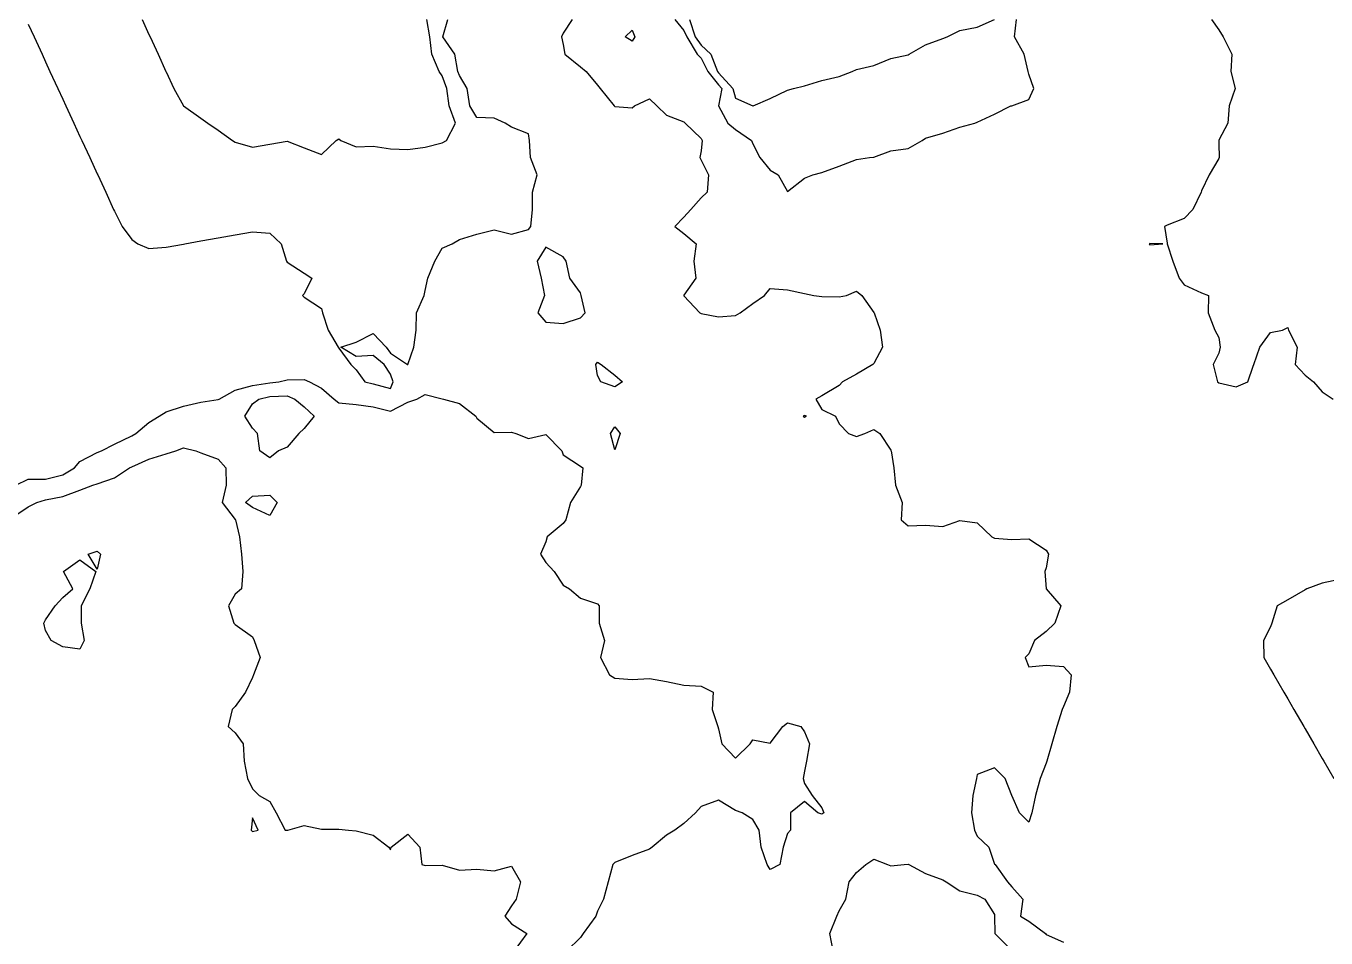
# Model space of a CAD drawing. Header units: metres. Extents: x 2681030 to 2681330, y 1246000 to 1246290.
# Drawn here: x 2681222.69 to 2681260.36, y 1246050.12 to 1246076.57 of the extents above; entities that cross this region are included whole.
import ezdxf

# ---------------------------------------------------------------- set-up
doc = ezdxf.new("R2010")
doc.units = ezdxf.units.M
doc.layers.add('BASIS_HOEHENLINIEN', color=8, linetype='Continuous')

msp = doc.modelspace()

# ---------------------------------------------------------------- linework, layer by layer
at = {"layer": 'BASIS_HOEHENLINIEN'}
for points in [[(2681226.051, 1246076.75, 0), (2681226.25, 1246076.319, 0), (2681226.282, 1246076.25, 0), (2681226.512, 1246075.75, 0), (2681226.743, 1246075.25, 0), (2681226.75, 1246075.235, 0), (2681226.974, 1246074.75, 0), (2681227.248, 1246074.25, 0), (2681227.25, 1246074.247, 0), (2681227.75, 1246073.897, 0), (2681227.959, 1246073.75, 0), (2681228.25, 1246073.546, 0), (2681228.672, 1246073.25, 0), (2681228.75, 1246073.196, 0), (2681229.25, 1246073.049, 0), (2681229.75, 1246073.138, 0), (2681230.25, 1246073.228, 0), (2681230.75, 1246073.037, 0), (2681231.25, 1246072.839, 0), (2681231.672, 1246073.25, 0), (2681231.75, 1246073.295, 0), (2681231.809, 1246073.25, 0), (2681232.25, 1246073.062, 0), (2681232.75, 1246073.086, 0), (2681233.25, 1246073.006, 0), (2681233.75, 1246072.989, 0), (2681234.25, 1246073.05, 0), (2681234.75, 1246073.182, 0)], [(2681233.25, 1246066.051, 0), (2681233.33, 1246066.25, 0), (2681233.25, 1246066.471, 0), (2681233.065, 1246066.75, 0), (2681232.75, 1246067.016, 0), (2681232.25, 1246066.982, 0), (2681231.807, 1246067.25, 0), (2681232.25, 1246067.394, 0), (2681232.75, 1246067.646, 0), (2681233.119, 1246067.25, 0), (2681233.25, 1246067.076, 0), (2681233.741, 1246066.75, 0), (2681233.75, 1246066.748, 0), (2681233.752, 1246066.75, 0), (2681233.925, 1246067.25, 0), (2681233.989, 1246067.75, 0), (2681233.999, 1246068.25, 0), (2681234.22, 1246068.75, 0), (2681234.25, 1246068.895, 0), (2681234.331, 1246069.25, 0), (2681234.536, 1246069.75, 0), (2681234.75, 1246070.125, 0), (2681235.032, 1246070.25, 0), (2681235.25, 1246070.374, 0), (2681235.75, 1246070.533, 0), (2681236.25, 1246070.651, 0), (2681236.75, 1246070.529, 0), (2681237.25, 1246070.666, 0), (2681237.312, 1246070.75, 0), (2681237.362, 1246071.25, 0), (2681237.366, 1246071.75, 0), (2681237.502, 1246072.25, 0), (2681237.31, 1246072.75, 0), (2681237.278, 1246073.25, 0), (2681237.25, 1246073.442, 0), (2681236.75, 1246073.633, 0), (2681236.568, 1246073.75, 0), (2681236.25, 1246073.89, 0), (2681235.75, 1246073.915, 0), (2681235.546, 1246074.25, 0), (2681235.473, 1246074.75, 0), (2681235.25, 1246075.128, 0), (2681235.196, 1246075.25, 0), (2681235.117, 1246075.75, 0), (2681234.761, 1246076.25, 0), (2681234.912, 1246076.75, 0)], [(2681234.75, 1246073.182, 0), (2681234.871, 1246073.25, 0), (2681235.134, 1246073.75, 0), (2681234.951, 1246074.25, 0), (2681234.881, 1246074.75, 0), (2681234.75, 1246075.122, 0), (2681234.658, 1246075.25, 0), (2681234.449, 1246075.75, 0), (2681234.393, 1246076.25, 0), (2681234.305, 1246076.75, 0)], [(2681238.508, 1246076.75, 0), (2681238.25, 1246076.363, 0), (2681238.205, 1246076.25, 0), (2681238.25, 1246076.031, 0), (2681238.298, 1246075.75, 0), (2681238.75, 1246075.382, 0), (2681238.919, 1246075.25, 0), (2681239.25, 1246074.849, 0), (2681239.321, 1246074.75, 0), (2681239.73, 1246074.25, 0), (2681239.75, 1246074.228, 0), (2681240.25, 1246074.197, 0), (2681240.316, 1246074.25, 0), (2681240.75, 1246074.45, 0), (2681240.97, 1246074.25, 0), (2681241.25, 1246073.98, 0), (2681241.75, 1246073.785, 0), (2681241.789, 1246073.75, 0), (2681242.25, 1246073.306, 0), (2681242.278, 1246073.25, 0), (2681242.25, 1246072.947, 0), (2681242.212, 1246072.75, 0), (2681242.25, 1246072.676, 0), (2681242.468, 1246072.25, 0), (2681242.428, 1246071.75, 0), (2681242.25, 1246071.582, 0), (2681241.948, 1246071.25, 0), (2681241.75, 1246071.02, 0), (2681241.492, 1246070.75, 0), (2681241.75, 1246070.55, 0), (2681242.107, 1246070.25, 0), (2681242.04, 1246069.75, 0), (2681242.095, 1246069.25, 0), (2681241.75, 1246068.764, 0), (2681241.746, 1246068.75, 0), (2681241.75, 1246068.745, 0), (2681242.215, 1246068.25, 0), (2681242.25, 1246068.232, 0), (2681242.75, 1246068.128, 0), (2681243.25, 1246068.175, 0), (2681243.379, 1246068.25, 0), (2681243.75, 1246068.52, 0), (2681244.087, 1246068.75, 0), (2681244.25, 1246068.95, 0), (2681244.75, 1246068.911, 0), (2681245.25, 1246068.808, 0), (2681245.519, 1246068.75, 0), (2681245.75, 1246068.727, 0), (2681246.25, 1246068.717, 0), (2681246.459, 1246068.75, 0), (2681246.75, 1246068.881, 0), (2681246.903, 1246068.75, 0), (2681247.25, 1246068.259, 0), (2681247.265, 1246068.25, 0), (2681247.435, 1246067.75, 0), (2681247.502, 1246067.25, 0), (2681247.25, 1246066.778, 0), (2681247.222, 1246066.75, 0), (2681246.75, 1246066.472, 0), (2681246.347, 1246066.25, 0), (2681246.25, 1246066.138, 0), (2681245.75, 1246065.839, 0), (2681245.576, 1246065.75, 0), (2681245.75, 1246065.446, 0), (2681246.141, 1246065.25, 0), (2681246.25, 1246065.03, 0), (2681246.52, 1246064.75, 0), (2681246.75, 1246064.667, 0), (2681246.989, 1246064.75, 0), (2681247.25, 1246064.864, 0), (2681247.425, 1246064.75, 0), (2681247.75, 1246064.265, 0), (2681247.759, 1246064.25, 0), (2681247.834, 1246063.75, 0), (2681247.883, 1246063.25, 0), (2681248.072, 1246062.75, 0), (2681248.045, 1246062.25, 0), (2681248.25, 1246062.075, 0), (2681248.75, 1246062.089, 0), (2681249.25, 1246062.051, 0), (2681249.75, 1246062.23, 0), (2681250.25, 1246062.155, 0), (2681250.677, 1246061.75, 0), (2681250.75, 1246061.712, 0), (2681251.25, 1246061.674, 0), (2681251.75, 1246061.7, 0), (2681252.25, 1246061.364, 0), (2681252.318, 1246061.25, 0), (2681252.25, 1246060.851, 0), (2681252.205, 1246060.75, 0), (2681252.246, 1246060.25, 0), (2681252.25, 1246060.249, 0), (2681252.673, 1246059.75, 0), (2681252.502, 1246059.25, 0), (2681252.25, 1246059.007, 0), (2681251.909, 1246058.75, 0), (2681251.75, 1246058.358, 0), (2681251.643, 1246058.25, 0), (2681251.75, 1246057.983, 0), (2681252.25, 1246058.032, 0), (2681252.75, 1246057.991, 0), (2681252.971, 1246057.75, 0), (2681252.92, 1246057.25, 0), (2681252.75, 1246056.837, 0), (2681252.707, 1246056.75, 0), (2681252.561, 1246056.25, 0), (2681252.414, 1246055.75, 0), (2681252.268, 1246055.25, 0), (2681252.25, 1246055.19, 0), (2681252.075, 1246054.75, 0), (2681251.943, 1246054.25, 0), (2681251.828, 1246053.75, 0), (2681251.75, 1246053.482, 0), (2681251.478, 1246053.75, 0), (2681251.25, 1246054.249, 0), (2681251.249, 1246054.25, 0), (2681251.059, 1246054.75, 0), (2681250.75, 1246055.056, 0), (2681250.25, 1246054.864, 0), (2681250.229, 1246054.75, 0), (2681250.12, 1246054.25, 0), (2681250.084, 1246053.75, 0), (2681250.169, 1246053.25, 0), (2681250.25, 1246053.069, 0), (2681250.587, 1246052.75, 0), (2681250.75, 1246052.264, 0), (2681250.767, 1246052.25, 0), (2681251.13, 1246051.75, 0), (2681251.25, 1246051.603, 0), (2681251.571, 1246051.25, 0), (2681251.505, 1246050.75, 0), (2681251.75, 1246050.613, 0), (2681252.232, 1246050.25, 0), (2681252.25, 1246050.217, 0), (2681252.75, 1246050.001, 0)], [(2681241.487, 1246076.75, 0), (2681241.75, 1246076.438, 0), (2681241.836, 1246076.25, 0), (2681242.132, 1246075.75, 0), (2681242.25, 1246075.634, 0), (2681242.447, 1246075.25, 0), (2681242.75, 1246074.857, 0), (2681242.847, 1246074.75, 0), (2681242.755, 1246074.25, 0), (2681243.019, 1246073.75, 0), (2681243.25, 1246073.563, 0), (2681243.713, 1246073.25, 0), (2681243.75, 1246073.153, 0), (2681243.948, 1246072.75, 0), (2681244.25, 1246072.388, 0), (2681244.479, 1246072.25, 0), (2681244.75, 1246071.768, 0), (2681245.25, 1246072.156, 0)], [(2681241.91, 1246076.75, 0), (2681242.078, 1246076.25, 0), (2681242.25, 1246076.012, 0), (2681242.534, 1246075.75, 0), (2681242.72, 1246075.25, 0), (2681242.75, 1246075.211, 0), (2681243.169, 1246074.75, 0), (2681243.25, 1246074.476, 0), (2681243.746, 1246074.25, 0), (2681243.75, 1246074.247, 0)], [(2681243.75, 1246074.247, 0), (2681243.759, 1246074.25, 0), (2681244.25, 1246074.462, 0), (2681244.75, 1246074.709, 0), (2681244.925, 1246074.75, 0), (2681245.25, 1246074.833, 0), (2681245.75, 1246074.989, 0), (2681246.25, 1246075.103, 0), (2681246.626, 1246075.25, 0), (2681246.75, 1246075.307, 0), (2681247.25, 1246075.425, 0), (2681247.75, 1246075.621, 0), (2681248.25, 1246075.733, 0), (2681248.281, 1246075.75, 0), (2681248.75, 1246076.016, 0), (2681249.25, 1246076.205, 0), (2681249.376, 1246076.25, 0), (2681249.75, 1246076.437, 0), (2681250.25, 1246076.537, 0), (2681250.75, 1246076.75, 0)], [(2681245.25, 1246072.156, 0), (2681245.483, 1246072.25, 0), (2681245.75, 1246072.317, 0), (2681246.25, 1246072.505, 0), (2681246.75, 1246072.697, 0), (2681247.13, 1246072.75, 0), (2681247.25, 1246072.765, 0), (2681247.75, 1246072.95, 0), (2681248.25, 1246073.01, 0), (2681248.651, 1246073.25, 0), (2681248.75, 1246073.312, 0), (2681249.25, 1246073.461, 0), (2681249.75, 1246073.637, 0), (2681250.181, 1246073.75, 0), (2681250.25, 1246073.773, 0), (2681250.75, 1246074.007, 0), (2681251.227, 1246074.25, 0), (2681251.25, 1246074.256, 0), (2681251.75, 1246074.432, 0), (2681251.893, 1246074.75, 0), (2681251.75, 1246075.171, 0), (2681251.724, 1246075.25, 0), (2681251.615, 1246075.75, 0), (2681251.334, 1246076.25, 0), (2681251.385, 1246076.75, 0)], [(2681257.039, 1246076.75, 0), (2681257.25, 1246076.457, 0), (2681257.38, 1246076.25, 0), (2681257.625, 1246075.75, 0), (2681257.601, 1246075.25, 0), (2681257.724, 1246074.75, 0), (2681257.55, 1246074.25, 0), (2681257.517, 1246073.75, 0), (2681257.25, 1246073.253, 0), (2681257.248, 1246073.25, 0), (2681257.25, 1246073.154, 0), (2681257.265, 1246072.75, 0), (2681257.25, 1246072.728, 0), (2681256.974, 1246072.25, 0), (2681256.75, 1246071.782, 0), (2681256.737, 1246071.75, 0), (2681256.495, 1246071.25, 0), (2681256.25, 1246070.987, 0), (2681255.75, 1246070.788, 0), (2681255.675, 1246070.75, 0), (2681255.75, 1246070.27, 0), (2681255.756, 1246070.25, 0), (2681255.923, 1246069.75, 0), (2681256.101, 1246069.25, 0), (2681256.25, 1246069.059, 0), (2681256.75, 1246068.833, 0), (2681256.953, 1246068.75, 0), (2681256.942, 1246068.25, 0), (2681257.131, 1246067.75, 0), (2681257.25, 1246067.531, 0), (2681257.295, 1246067.25, 0), (2681257.25, 1246067.079, 0), (2681257.085, 1246066.75, 0), (2681257.21, 1246066.25, 0), (2681257.25, 1246066.223, 0), (2681257.75, 1246066.102, 0), (2681258.09, 1246066.25, 0), (2681258.25, 1246066.706, 0), (2681258.268, 1246066.75, 0), (2681258.444, 1246067.25, 0), (2681258.75, 1246067.674, 0), (2681259.094, 1246067.75, 0), (2681259.25, 1246067.824, 0), (2681259.274, 1246067.75, 0), (2681259.518, 1246067.25, 0), (2681259.463, 1246066.75, 0), (2681259.75, 1246066.442, 0), (2681259.998, 1246066.25, 0), (2681260.25, 1246065.958, 0), (2681260.568, 1246065.75, 0)], [(2681222.75, 1246076.616, 0), (2681222.919, 1246076.25, 0), (2681223.15, 1246075.75, 0), (2681223.25, 1246075.532, 0), (2681223.38, 1246075.25, 0), (2681223.611, 1246074.75, 0), (2681223.75, 1246074.448, 0), (2681223.842, 1246074.25, 0), (2681224.072, 1246073.75, 0), (2681224.25, 1246073.365, 0), (2681224.303, 1246073.25, 0), (2681224.534, 1246072.75, 0), (2681224.75, 1246072.281, 0), (2681224.764, 1246072.25, 0), (2681224.995, 1246071.75, 0), (2681225.226, 1246071.25, 0), (2681225.25, 1246071.197, 0), (2681225.472, 1246070.75, 0), (2681225.75, 1246070.373, 0), (2681225.925, 1246070.25, 0), (2681226.25, 1246070.117, 0), (2681226.75, 1246070.153, 0), (2681227.25, 1246070.243, 0), (2681227.292, 1246070.25, 0), (2681227.75, 1246070.332, 0), (2681228.25, 1246070.422, 0), (2681228.75, 1246070.512, 0), (2681229.25, 1246070.602, 0), (2681229.75, 1246070.558, 0), (2681230.085, 1246070.25, 0), (2681230.238, 1246069.75, 0), (2681230.25, 1246069.722, 0), (2681230.75, 1246069.401, 0), (2681230.968, 1246069.25, 0), (2681230.75, 1246068.796, 0), (2681230.696, 1246068.75, 0), (2681230.75, 1246068.7, 0), (2681231.25, 1246068.374, 0), (2681231.279, 1246068.25, 0), (2681231.441, 1246067.75, 0), (2681231.735, 1246067.25, 0), (2681231.75, 1246067.221, 0), (2681232.102, 1246066.75, 0), (2681232.25, 1246066.594, 0), (2681232.507, 1246066.25, 0), (2681232.75, 1246066.189, 0), (2681233.25, 1246066.051, 0)], [(2681240.327, 1246076.25, 0), (2681240.25, 1246076.131, 0), (2681240.048, 1246076.25, 0), (2681240.25, 1246076.441, 0), (2681240.327, 1246076.25, 0)], [(2681238.75, 1246068.103, 0), (2681238.893, 1246068.25, 0), (2681238.773, 1246068.75, 0), (2681238.75, 1246068.825, 0), (2681238.446, 1246069.25, 0), (2681238.339, 1246069.75, 0), (2681238.25, 1246069.874, 0), (2681237.75, 1246070.155, 0), (2681237.498, 1246069.75, 0), (2681237.615, 1246069.25, 0), (2681237.713, 1246068.75, 0), (2681237.514, 1246068.25, 0), (2681237.75, 1246067.98, 0), (2681238.25, 1246067.936, 0), (2681238.75, 1246068.103, 0)], [(2681255.25, 1246070.223, 0), (2681255.629, 1246070.25, 0), (2681255.25, 1246070.261, 0), (2681255.235, 1246070.25, 0), (2681255.25, 1246070.223, 0)], [(2681239.974, 1246066.25, 0), (2681239.75, 1246066.104, 0), (2681239.343, 1246066.25, 0), (2681239.25, 1246066.427, 0), (2681239.198, 1246066.75, 0), (2681239.25, 1246066.818, 0), (2681239.354, 1246066.75, 0), (2681239.75, 1246066.443, 0), (2681239.974, 1246066.25, 0)], [(2681222.392, 1246063.25, 0), (2681222.75, 1246063.421, 0), (2681223.25, 1246063.422, 0), (2681223.75, 1246063.554, 0), (2681224.091, 1246063.75, 0), (2681224.25, 1246063.935, 0), (2681224.75, 1246064.197, 0), (2681224.87, 1246064.25, 0), (2681225.25, 1246064.445, 0), (2681225.75, 1246064.682, 0), (2681225.866, 1246064.75, 0), (2681226.25, 1246065.065, 0), (2681226.542, 1246065.25, 0), (2681226.75, 1246065.377, 0), (2681227.25, 1246065.54, 0), (2681227.75, 1246065.66, 0), (2681228.25, 1246065.738, 0), (2681228.279, 1246065.75, 0), (2681228.75, 1246066.011, 0), (2681229.25, 1246066.141, 0), (2681229.75, 1246066.219, 0), (2681230.017, 1246066.25, 0), (2681230.25, 1246066.308, 0), (2681230.75, 1246066.313, 0), (2681230.898, 1246066.25, 0), (2681231.25, 1246066.06, 0), (2681231.613, 1246065.75, 0), (2681231.75, 1246065.638, 0), (2681232.25, 1246065.589, 0), (2681232.75, 1246065.522, 0), (2681233.25, 1246065.4, 0), (2681233.75, 1246065.654, 0), (2681234.011, 1246065.75, 0), (2681234.25, 1246065.878, 0), (2681234.75, 1246065.757, 0), (2681234.78, 1246065.75, 0), (2681235.25, 1246065.618, 0), (2681235.719, 1246065.25, 0), (2681235.75, 1246065.197, 0), (2681236.25, 1246064.78, 0), (2681236.75, 1246064.791, 0), (2681236.876, 1246064.75, 0), (2681237.25, 1246064.605, 0), (2681237.75, 1246064.717, 0), (2681238.211, 1246064.25, 0), (2681238.25, 1246064.129, 0), (2681238.75, 1246063.804, 0), (2681238.818, 1246063.75, 0), (2681238.772, 1246063.25, 0), (2681238.75, 1246063.208, 0), (2681238.465, 1246062.75, 0), (2681238.33, 1246062.25, 0), (2681238.25, 1246062.14, 0), (2681237.792, 1246061.75, 0), (2681237.75, 1246061.608, 0), (2681237.594, 1246061.25, 0), (2681237.75, 1246061.013, 0), (2681237.988, 1246060.75, 0), (2681238.25, 1246060.356, 0), (2681238.434, 1246060.25, 0), (2681238.75, 1246059.979, 0), (2681239.25, 1246059.808, 0), (2681239.299, 1246059.75, 0), (2681239.297, 1246059.25, 0), (2681239.45, 1246058.75, 0), (2681239.333, 1246058.25, 0), (2681239.595, 1246057.75, 0), (2681239.75, 1246057.654, 0), (2681240.25, 1246057.617, 0), (2681240.75, 1246057.643, 0), (2681241.25, 1246057.559, 0), (2681241.75, 1246057.453, 0), (2681242.25, 1246057.419, 0), (2681242.595, 1246057.25, 0), (2681242.565, 1246056.75, 0), (2681242.731, 1246056.25, 0), (2681242.75, 1246056.182, 0), (2681242.846, 1246055.75, 0), (2681243.25, 1246055.339, 0), (2681243.671, 1246055.75, 0), (2681243.75, 1246055.866, 0), (2681244.25, 1246055.773, 0), (2681244.62, 1246056.25, 0), (2681244.75, 1246056.36, 0), (2681245.141, 1246056.25, 0), (2681245.25, 1246056.098, 0), (2681245.392, 1246055.75, 0), (2681245.3, 1246055.25, 0), (2681245.25, 1246054.957, 0), (2681245.205, 1246054.75, 0), (2681245.25, 1246054.602, 0), (2681245.463, 1246054.25, 0), (2681245.75, 1246053.897, 0), (2681245.806, 1246053.75, 0), (2681245.75, 1246053.713, 0), (2681245.636, 1246053.75, 0), (2681245.25, 1246054.078, 0), (2681244.841, 1246053.75, 0), (2681244.839, 1246053.25, 0), (2681244.75, 1246053.151, 0), (2681244.628, 1246052.75, 0), (2681244.531, 1246052.25, 0), (2681244.25, 1246052.105, 0), (2681244.16, 1246052.25, 0), (2681243.988, 1246052.75, 0), (2681243.935, 1246053.25, 0), (2681243.75, 1246053.557, 0), (2681243.441, 1246053.75, 0), (2681243.25, 1246053.813, 0), (2681242.75, 1246054.115, 0), (2681242.25, 1246053.933, 0), (2681242.091, 1246053.75, 0), (2681241.75, 1246053.441, 0), (2681241.49, 1246053.25, 0), (2681241.25, 1246053.105, 0), (2681240.835, 1246052.75, 0), (2681240.75, 1246052.697, 0), (2681240.25, 1246052.514, 0), (2681239.75, 1246052.306, 0), (2681239.691, 1246052.25, 0), (2681239.558, 1246051.75, 0), (2681239.423, 1246051.25, 0), (2681239.25, 1246050.902, 0), (2681239.198, 1246050.75, 0), (2681238.835, 1246050.25, 0), (2681238.75, 1246050.131, 0), (2681238.354, 1246049.75, 0)], [(2681230.006, 1246064.25, 0), (2681229.75, 1246064.048, 0), (2681229.46, 1246064.25, 0), (2681229.399, 1246064.75, 0), (2681229.25, 1246064.903, 0), (2681229.024, 1246065.25, 0), (2681229.25, 1246065.608, 0), (2681229.431, 1246065.75, 0), (2681229.75, 1246065.818, 0), (2681230.25, 1246065.84, 0), (2681230.481, 1246065.75, 0), (2681230.75, 1246065.522, 0), (2681231.034, 1246065.25, 0), (2681230.75, 1246064.896, 0), (2681230.592, 1246064.75, 0), (2681230.25, 1246064.358, 0), (2681230.006, 1246064.25, 0)], [(2681245.25, 1246065.222, 0), (2681245.308, 1246065.25, 0), (2681245.25, 1246065.271, 0), (2681245.206, 1246065.25, 0), (2681245.25, 1246065.222, 0)], [(2681239.905, 1246064.75, 0), (2681239.75, 1246064.276, 0), (2681239.623, 1246064.75, 0), (2681239.75, 1246064.946, 0), (2681239.905, 1246064.75, 0)], [(2681222.25, 1246062.285, 0), (2681222.75, 1246062.62, 0), (2681223.002, 1246062.75, 0), (2681223.25, 1246062.822, 0), (2681223.75, 1246062.924, 0), (2681224.25, 1246063.107, 0), (2681224.623, 1246063.25, 0), (2681224.75, 1246063.294, 0), (2681225.25, 1246063.461, 0), (2681225.681, 1246063.75, 0), (2681225.75, 1246063.782, 0), (2681226.25, 1246064.008, 0), (2681226.75, 1246064.158, 0), (2681227.029, 1246064.25, 0), (2681227.25, 1246064.33, 0), (2681227.603, 1246064.25, 0), (2681227.75, 1246064.19, 0), (2681228.25, 1246064.009, 0), (2681228.474, 1246063.75, 0), (2681228.485, 1246063.25, 0), (2681228.366, 1246062.75, 0), (2681228.75, 1246062.259, 0), (2681228.756, 1246062.25, 0), (2681228.872, 1246061.75, 0), (2681228.927, 1246061.25, 0), (2681228.97, 1246060.75, 0), (2681228.935, 1246060.25, 0), (2681228.75, 1246060.09, 0), (2681228.555, 1246059.75, 0), (2681228.709, 1246059.25, 0), (2681228.75, 1246059.207, 0), (2681229.25, 1246058.852, 0), (2681229.296, 1246058.75, 0), (2681229.473, 1246058.25, 0), (2681229.279, 1246057.75, 0), (2681229.25, 1246057.678, 0), (2681229.044, 1246057.25, 0), (2681228.75, 1246056.837, 0), (2681228.665, 1246056.75, 0), (2681228.546, 1246056.25, 0), (2681228.75, 1246056.067, 0), (2681228.98, 1246055.75, 0), (2681229.009, 1246055.25, 0), (2681229.106, 1246054.75, 0), (2681229.25, 1246054.45, 0), (2681229.444, 1246054.25, 0), (2681229.75, 1246054.082, 0), (2681229.933, 1246053.75, 0), (2681230.198, 1246053.25, 0), (2681230.25, 1246053.244, 0), (2681230.271, 1246053.25, 0), (2681230.75, 1246053.38, 0), (2681231.25, 1246053.272, 0), (2681231.75, 1246053.277, 0), (2681232.032, 1246053.25, 0), (2681232.25, 1246053.227, 0), (2681232.75, 1246053.103, 0), (2681233.199, 1246052.75, 0), (2681233.25, 1246052.681, 0), (2681233.272, 1246052.75, 0), (2681233.75, 1246053.135, 0), (2681234.101, 1246052.75, 0), (2681234.159, 1246052.25, 0), (2681234.25, 1246052.22, 0), (2681234.75, 1246052.231, 0), (2681235.25, 1246052.09, 0), (2681235.75, 1246052.12, 0), (2681236.25, 1246052.069, 0), (2681236.75, 1246052.2, 0), (2681237.02, 1246051.75, 0), (2681236.894, 1246051.25, 0), (2681236.75, 1246051.057, 0), (2681236.566, 1246050.75, 0), (2681236.75, 1246050.535, 0), (2681237.196, 1246050.25, 0), (2681236.835, 1246049.75, 0)], [(2681229.967, 1246062.75, 0), (2681229.75, 1246062.375, 0), (2681229.25, 1246062.601, 0), (2681229.049, 1246062.75, 0), (2681229.25, 1246062.929, 0), (2681229.75, 1246062.959, 0), (2681229.967, 1246062.75, 0)], [(2681224.849, 1246061.25, 0), (2681224.75, 1246060.82, 0), (2681224.491, 1246061.25, 0), (2681224.75, 1246061.338, 0), (2681224.849, 1246061.25, 0)], [(2681224.375, 1246058.75, 0), (2681224.25, 1246058.498, 0), (2681223.75, 1246058.568, 0), (2681223.419, 1246058.75, 0), (2681223.25, 1246059.041, 0), (2681223.202, 1246059.25, 0), (2681223.25, 1246059.343, 0), (2681223.53, 1246059.75, 0), (2681223.75, 1246059.99, 0), (2681224.044, 1246060.25, 0), (2681223.769, 1246060.75, 0), (2681224.25, 1246061.083, 0), (2681224.71, 1246060.75, 0), (2681224.536, 1246060.25, 0), (2681224.287, 1246059.75, 0), (2681224.288, 1246059.25, 0), (2681224.375, 1246058.75, 0)], [(2681260.75, 1246060.519, 0), (2681260.25, 1246060.405, 0), (2681259.8, 1246060.25, 0), (2681259.75, 1246060.213, 0), (2681259.25, 1246059.928, 0), (2681258.939, 1246059.75, 0), (2681258.792, 1246059.25, 0), (2681258.75, 1246059.147, 0), (2681258.545, 1246058.75, 0), (2681258.559, 1246058.25, 0), (2681258.75, 1246057.919, 0), (2681258.848, 1246057.75, 0), (2681259.136, 1246057.25, 0), (2681259.25, 1246057.053, 0), (2681259.425, 1246056.75, 0), (2681259.714, 1246056.25, 0), (2681259.75, 1246056.187, 0), (2681260.002, 1246055.75, 0), (2681260.25, 1246055.321, 0), (2681260.291, 1246055.25, 0), (2681260.58, 1246054.75, 0)], [(2681229.25, 1246053.207, 0), (2681229.41, 1246053.25, 0), (2681229.25, 1246053.604, 0), (2681229.208, 1246053.25, 0), (2681229.25, 1246053.207, 0)], [(2681246.077, 1246049.75, 0), (2681245.981, 1246050.25, 0), (2681246.183, 1246050.75, 0), (2681246.25, 1246050.911, 0), (2681246.444, 1246051.25, 0), (2681246.542, 1246051.75, 0), (2681246.75, 1246052.019, 0), (2681247.027, 1246052.25, 0), (2681247.25, 1246052.41, 0), (2681247.647, 1246052.25, 0), (2681247.75, 1246052.21, 0), (2681248.138, 1246052.25, 0), (2681248.25, 1246052.261, 0), (2681248.271, 1246052.25, 0), (2681248.75, 1246051.989, 0), (2681249.25, 1246051.807, 0), (2681249.352, 1246051.75, 0), (2681249.75, 1246051.49, 0), (2681250.25, 1246051.365, 0), (2681250.475, 1246051.25, 0), (2681250.75, 1246050.799, 0), (2681250.752, 1246050.75, 0), (2681250.757, 1246050.25, 0), (2681251.25, 1246049.754, 0)]]:
    msp.add_polyline3d(points, dxfattribs=at)

doc.saveas('drawing.dxf')
